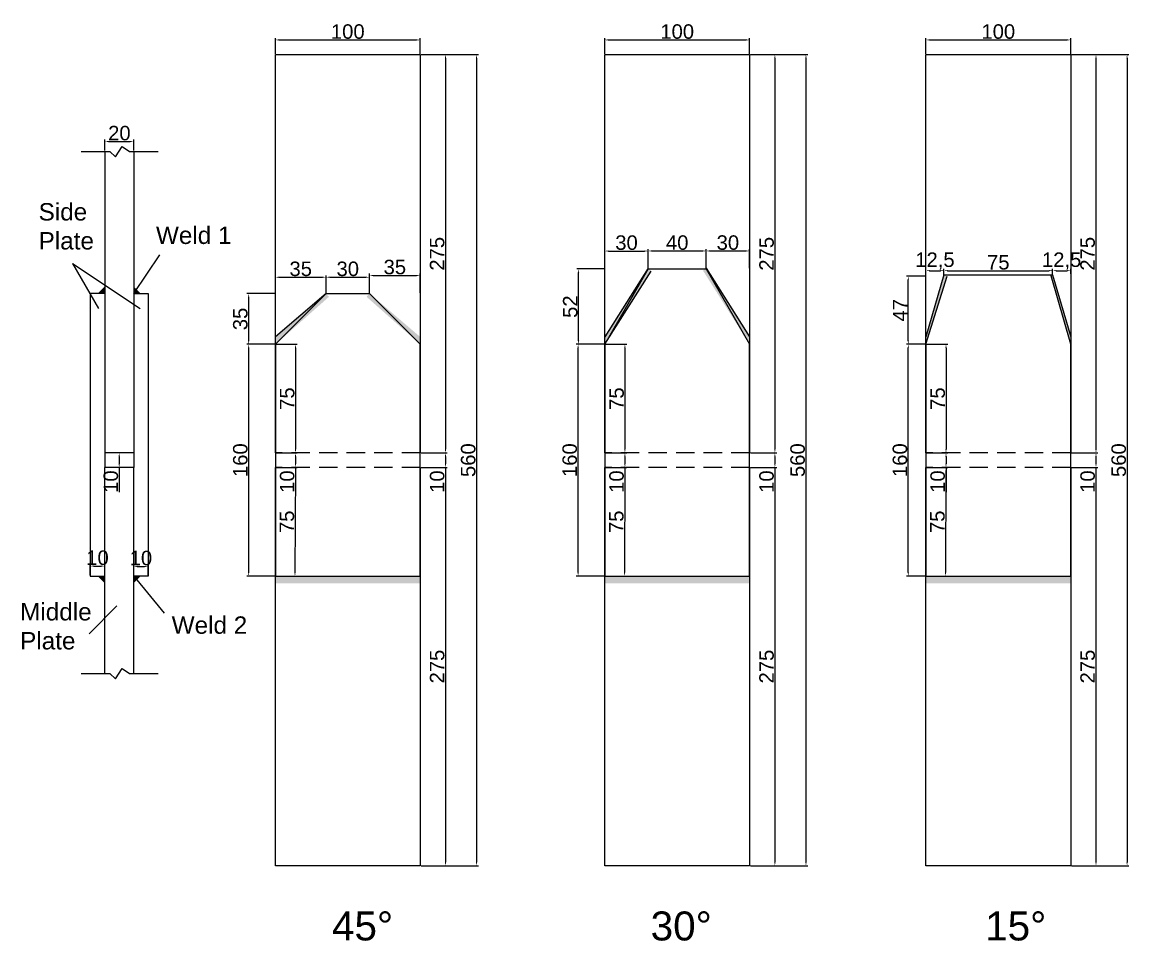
# Model space of a CAD drawing. Header units: millimetres. Extents: x 1455 to 24185, y -7041 to 4772.
# Drawn here: x 5417 to 6182, y 3143 to 3777 of the extents above; entities that cross this region are included whole.
import ezdxf

# ---------------------------------------------------------------- set-up
doc = ezdxf.new("R2010")
doc.units = ezdxf.units.MM
doc.linetypes.add('DASHED', pattern=[19.05, 12.7, -6.35])
doc.layers.add('焊缝', color=250, linetype='Continuous')
doc.styles.get("Standard").update_dxf_attribs({"font": 'arial.ttf'})
doc.dimstyles.new('ISO-25-JHF', dxfattribs={"dimtxt": 10, "dimasz": 2.5, "dimexe": 1.25, "dimexo": 0.625, "dimtad": 1, "dimtxsty": 'Standard', "dimcen": 2.5, "dimadec": 0, "dimazin": 0, "dimtfac": 1, "dimtmove": 0, "dimatfit": 3, "dimfxl": 1, "dimarcsym": 0})

# ---------------------------------------------------------------- blocks, each defined once
blk = doc.blocks.new('*D217')
at = {"color": 0, "lineweight": -2, "transparency": 16777216}
for p, q in [((5592.26, 3755.52), (5592.26, 3766.28)), ((5594.76, 3765.03), (5689.76, 3765.03)), ((5692.26, 3755.52), (5692.26, 3766.28))]:
    blk.add_line(p, q, dxfattribs=at)
at = {"color": 0, "transparency": 16777216}
for points in [[(5594.76, 3765.45), (5594.76, 3764.62), (5592.26, 3765.03)], [(5689.76, 3765.45), (5689.76, 3764.62), (5692.26, 3765.03)]]:
    blk.add_solid(points, dxfattribs=at)
at = {"layer": 'Defpoints', "color": 0, "transparency": 16777216}
for p in [(5692.26, 3765.03), (5592.26, 3754.9), (5692.26, 3754.9)]:
    blk.add_point(p, dxfattribs=at)
at = {"color": 0, "transparency": 16777216, "insert": (5642.26, 3770.77), "char_height": 10, "attachment_point": 5}
blk.add_mtext('100', dxfattribs=at)
blk = doc.blocks.new('*D218')
at = {"color": 0, "lineweight": -2, "transparency": 16777216}
for p, q in [((5692.89, 3754.9), (5710.99, 3754.9)), ((5709.74, 3752.4), (5709.74, 3482.4)), ((5692.89, 3479.9), (5710.99, 3479.9))]:
    blk.add_line(p, q, dxfattribs=at)
at = {"color": 0, "transparency": 16777216}
for points in [[(5709.32, 3752.4), (5710.16, 3752.4), (5709.74, 3754.9)], [(5709.32, 3482.4), (5710.16, 3482.4), (5709.74, 3479.9)]]:
    blk.add_solid(points, dxfattribs=at)
at = {"layer": 'Defpoints', "color": 0, "transparency": 16777216}
for p in [(5692.26, 3754.9), (5692.26, 3479.9), (5709.74, 3479.9)]:
    blk.add_point(p, dxfattribs=at)
at = {"color": 0, "transparency": 16777216, "insert": (5704.01, 3617.4), "char_height": 10, "attachment_point": 5, "rotation": 90}
blk.add_mtext('275', dxfattribs=at)
blk = doc.blocks.new('*D219')
at = {"color": 0, "lineweight": -2, "transparency": 16777216}
for p, q in [((5591.64, 3554.9), (5572.57, 3554.9)), ((5573.82, 3397.4), (5573.82, 3552.4)), ((5591.64, 3394.9), (5572.57, 3394.9))]:
    blk.add_line(p, q, dxfattribs=at)
at = {"color": 0, "transparency": 16777216}
for points in [[(5573.4, 3552.4), (5574.24, 3552.4), (5573.82, 3554.9)], [(5573.4, 3397.4), (5574.24, 3397.4), (5573.82, 3394.9)]]:
    blk.add_solid(points, dxfattribs=at)
at = {"layer": 'Defpoints', "color": 0, "transparency": 16777216}
for p in [(5573.82, 3554.9), (5592.26, 3554.9), (5592.26, 3394.9)]:
    blk.add_point(p, dxfattribs=at)
at = {"color": 0, "transparency": 16777216, "insert": (5568.09, 3474.9), "char_height": 10, "attachment_point": 5, "rotation": 90}
blk.add_mtext('160', dxfattribs=at)
blk = doc.blocks.new('*D189')
at = {"color": 0, "lineweight": -2, "transparency": 16777216}
for p, q in [((5591.64, 3589.9), (5572.57, 3589.9)), ((5573.82, 3557.4), (5573.82, 3587.4)), ((5591.64, 3554.9), (5572.57, 3554.9))]:
    blk.add_line(p, q, dxfattribs=at)
at = {"color": 0, "transparency": 16777216}
for points in [[(5573.4, 3587.4), (5574.24, 3587.4), (5573.82, 3589.9)], [(5573.4, 3557.4), (5574.24, 3557.4), (5573.82, 3554.9)]]:
    blk.add_solid(points, dxfattribs=at)
at = {"layer": 'Defpoints', "color": 0, "transparency": 16777216}
for p in [(5573.82, 3589.9), (5592.26, 3589.9), (5592.26, 3554.9)]:
    blk.add_point(p, dxfattribs=at)
at = {"color": 0, "transparency": 16777216, "insert": (5568.09, 3572.4), "char_height": 10, "attachment_point": 5, "rotation": 90}
blk.add_mtext('35', dxfattribs=at)
blk = doc.blocks.new('*D220')
at = {"color": 0, "lineweight": -2, "transparency": 16777216}
for p, q in [((5592.26, 3590.52), (5592.26, 3602.47)), ((5594.76, 3601.22), (5624.76, 3601.22)), ((5627.26, 3590.52), (5627.26, 3602.47))]:
    blk.add_line(p, q, dxfattribs=at)
at = {"color": 0, "transparency": 16777216}
for points in [[(5594.76, 3601.63), (5594.76, 3600.8), (5592.26, 3601.22)], [(5624.76, 3601.63), (5624.76, 3600.8), (5627.26, 3601.22)]]:
    blk.add_solid(points, dxfattribs=at)
at = {"layer": 'Defpoints', "color": 0, "transparency": 16777216}
for p in [(5627.26, 3601.22), (5592.26, 3589.9), (5627.26, 3589.9)]:
    blk.add_point(p, dxfattribs=at)
at = {"color": 0, "transparency": 16777216, "insert": (5609.76, 3606.95), "char_height": 10, "attachment_point": 5}
blk.add_mtext('35', dxfattribs=at)
blk = doc.blocks.new('*D221')
at = {"color": 0, "lineweight": -2, "transparency": 16777216}
for p, q in [((5627.26, 3590.52), (5627.26, 3602.47)), ((5629.76, 3601.22), (5654.76, 3601.22)), ((5657.26, 3590.52), (5657.26, 3602.47))]:
    blk.add_line(p, q, dxfattribs=at)
at = {"color": 0, "transparency": 16777216}
for points in [[(5629.76, 3601.63), (5629.76, 3600.8), (5627.26, 3601.22)], [(5654.76, 3601.63), (5654.76, 3600.8), (5657.26, 3601.22)]]:
    blk.add_solid(points, dxfattribs=at)
at = {"layer": 'Defpoints', "color": 0, "transparency": 16777216}
for p in [(5657.26, 3601.22), (5627.26, 3589.9), (5657.26, 3589.9)]:
    blk.add_point(p, dxfattribs=at)
at = {"color": 0, "transparency": 16777216, "insert": (5642.26, 3606.95), "char_height": 10, "attachment_point": 5}
blk.add_mtext('30', dxfattribs=at)
blk = doc.blocks.new('*D190')
at = {"color": 0, "lineweight": -2, "transparency": 16777216}
for p, q in [((5657.26, 3590.52), (5657.26, 3603.72)), ((5659.76, 3602.47), (5689.76, 3602.47)), ((5692.26, 3590.52), (5692.26, 3603.72))]:
    blk.add_line(p, q, dxfattribs=at)
at = {"color": 0, "transparency": 16777216}
for points in [[(5659.76, 3602.88), (5659.76, 3602.05), (5657.26, 3602.47)], [(5689.76, 3602.88), (5689.76, 3602.05), (5692.26, 3602.47)]]:
    blk.add_solid(points, dxfattribs=at)
at = {"layer": 'Defpoints', "color": 0, "transparency": 16777216}
for p in [(5692.26, 3602.47), (5657.26, 3589.9), (5692.26, 3589.9)]:
    blk.add_point(p, dxfattribs=at)
at = {"color": 0, "transparency": 16777216, "insert": (5674.76, 3608.2), "char_height": 10, "attachment_point": 5}
blk.add_mtext('35', dxfattribs=at)
blk = doc.blocks.new('*D222')
at = {"color": 0, "lineweight": -2, "transparency": 16777216}
for p, q in [((5692.89, 3479.9), (5710.99, 3479.9)), ((5709.74, 3477.4), (5709.74, 3472.4)), ((5692.89, 3469.9), (5710.99, 3469.9)), ((5709.74, 3469.9), (5709.74, 3452.8))]:
    blk.add_line(p, q, dxfattribs=at)
at = {"color": 0, "transparency": 16777216}
for points in [[(5709.32, 3477.4), (5710.16, 3477.4), (5709.74, 3479.9)], [(5709.32, 3472.4), (5710.16, 3472.4), (5709.74, 3469.9)]]:
    blk.add_solid(points, dxfattribs=at)
at = {"layer": 'Defpoints', "color": 0, "transparency": 16777216}
for p in [(5692.26, 3479.9), (5692.26, 3469.9), (5709.74, 3469.9)]:
    blk.add_point(p, dxfattribs=at)
at = {"color": 0, "transparency": 16777216, "insert": (5704.01, 3460.1), "char_height": 10, "attachment_point": 5, "rotation": 90}
blk.add_mtext('10', dxfattribs=at)
blk = doc.blocks.new('*D223')
at = {"color": 0, "lineweight": -2, "transparency": 16777216}
for p, q in [((5692.89, 3469.9), (5710.99, 3469.9)), ((5709.74, 3467.4), (5709.74, 3197.4)), ((5692.89, 3194.9), (5710.99, 3194.9))]:
    blk.add_line(p, q, dxfattribs=at)
at = {"color": 0, "transparency": 16777216}
for points in [[(5709.32, 3467.4), (5710.16, 3467.4), (5709.74, 3469.9)], [(5709.32, 3197.4), (5710.16, 3197.4), (5709.74, 3194.9)]]:
    blk.add_solid(points, dxfattribs=at)
at = {"layer": 'Defpoints', "color": 0, "transparency": 16777216}
for p in [(5692.26, 3469.9), (5692.26, 3194.9), (5709.74, 3194.9)]:
    blk.add_point(p, dxfattribs=at)
at = {"color": 0, "transparency": 16777216, "insert": (5704.01, 3332.4), "char_height": 10, "attachment_point": 5, "rotation": 90}
blk.add_mtext('275', dxfattribs=at)
blk = doc.blocks.new('*D191')
at = {"color": 0, "lineweight": -2, "transparency": 16777216}
for p, q in [((5692.89, 3754.9), (5732.44, 3754.9)), ((5731.19, 3752.4), (5731.19, 3197.4)), ((5692.89, 3194.9), (5732.44, 3194.9))]:
    blk.add_line(p, q, dxfattribs=at)
at = {"color": 0, "transparency": 16777216}
for points in [[(5730.78, 3752.4), (5731.61, 3752.4), (5731.19, 3754.9)], [(5730.78, 3197.4), (5731.61, 3197.4), (5731.19, 3194.9)]]:
    blk.add_solid(points, dxfattribs=at)
at = {"layer": 'Defpoints', "color": 0, "transparency": 16777216}
for p in [(5692.26, 3754.9), (5692.26, 3194.9), (5731.19, 3194.9)]:
    blk.add_point(p, dxfattribs=at)
at = {"color": 0, "transparency": 16777216, "insert": (5725.46, 3474.9), "char_height": 10, "attachment_point": 5, "rotation": 90}
blk.add_mtext('560', dxfattribs=at)
blk = doc.blocks.new('*D224')
at = {"color": 0, "lineweight": -2, "transparency": 16777216}
for p, q in [((5592.89, 3554.9), (5607.4, 3554.9)), ((5606.15, 3552.4), (5606.15, 3482.4)), ((5592.89, 3479.9), (5607.4, 3479.9))]:
    blk.add_line(p, q, dxfattribs=at)
at = {"color": 0, "transparency": 16777216}
for points in [[(5605.74, 3552.4), (5606.57, 3552.4), (5606.15, 3554.9)], [(5605.74, 3482.4), (5606.57, 3482.4), (5606.15, 3479.9)]]:
    blk.add_solid(points, dxfattribs=at)
at = {"layer": 'Defpoints', "color": 0, "transparency": 16777216}
for p in [(5592.26, 3554.9), (5592.26, 3479.9), (5606.15, 3479.9)]:
    blk.add_point(p, dxfattribs=at)
at = {"color": 0, "transparency": 16777216, "insert": (5600.44, 3517.4), "char_height": 10, "attachment_point": 5, "rotation": 90}
blk.add_mtext('75', dxfattribs=at)
blk = doc.blocks.new('*D225')
at = {"color": 0, "lineweight": -2, "transparency": 16777216}
for p, q in [((5592.89, 3479.9), (5607.4, 3479.9)), ((5606.15, 3477.4), (5606.15, 3472.4)), ((5592.89, 3469.9), (5607.4, 3469.9)), ((5606.15, 3469.9), (5606.15, 3452.8))]:
    blk.add_line(p, q, dxfattribs=at)
at = {"color": 0, "transparency": 16777216}
for points in [[(5605.74, 3477.4), (5606.57, 3477.4), (5606.15, 3479.9)], [(5605.74, 3472.4), (5606.57, 3472.4), (5606.15, 3469.9)]]:
    blk.add_solid(points, dxfattribs=at)
at = {"layer": 'Defpoints', "color": 0, "transparency": 16777216}
for p in [(5592.26, 3479.9), (5592.26, 3469.9), (5606.15, 3469.9)]:
    blk.add_point(p, dxfattribs=at)
at = {"color": 0, "transparency": 16777216, "insert": (5600.42, 3460.1), "char_height": 10, "attachment_point": 5, "rotation": 90}
blk.add_mtext('10', dxfattribs=at)
blk = doc.blocks.new('*D192')
at = {"color": 0, "lineweight": -2, "transparency": 16777216}
for p, q in [((5592.89, 3469.89), (5607.4, 3469.82)), ((5606.14, 3467.33), (5605.8, 3397.33)), ((5592.52, 3394.89), (5607.04, 3394.82))]:
    blk.add_line(p, q, dxfattribs=at)
at = {"color": 0, "transparency": 16777216}
for points in [[(5605.72, 3467.33), (5606.56, 3467.33), (5606.15, 3469.83)], [(5605.38, 3397.33), (5606.22, 3397.33), (5605.79, 3394.83)]]:
    blk.add_solid(points, dxfattribs=at)
at = {"layer": 'Defpoints', "color": 0, "transparency": 16777216}
for p in [(5592.26, 3469.9), (5591.9, 3394.9), (5605.79, 3394.83)]:
    blk.add_point(p, dxfattribs=at)
at = {"color": 0, "transparency": 16777216, "insert": (5600.26, 3432.36), "char_height": 10, "attachment_point": 5, "rotation": 89.72111}
blk.add_mtext('75', dxfattribs=at)
blk = doc.blocks.new('*D226')
at = {"color": 0, "lineweight": -2, "transparency": 16777216}
for p, q in [((5819.76, 3755.52), (5819.76, 3766.28)), ((5822.26, 3765.03), (5917.26, 3765.03)), ((5919.76, 3755.52), (5919.76, 3766.28))]:
    blk.add_line(p, q, dxfattribs=at)
at = {"color": 0, "transparency": 16777216}
for points in [[(5822.26, 3765.45), (5822.26, 3764.62), (5819.76, 3765.03)], [(5917.26, 3765.45), (5917.26, 3764.62), (5919.76, 3765.03)]]:
    blk.add_solid(points, dxfattribs=at)
at = {"layer": 'Defpoints', "color": 0, "transparency": 16777216}
for p in [(5919.76, 3765.03), (5819.76, 3754.9), (5919.76, 3754.9)]:
    blk.add_point(p, dxfattribs=at)
at = {"color": 0, "transparency": 16777216, "insert": (5869.76, 3770.77), "char_height": 10, "attachment_point": 5}
blk.add_mtext('100', dxfattribs=at)
blk = doc.blocks.new('*D227')
at = {"color": 0, "lineweight": -2, "transparency": 16777216}
for p, q in [((5920.39, 3754.9), (5938.49, 3754.9)), ((5937.24, 3752.4), (5937.24, 3482.4)), ((5920.39, 3479.9), (5938.49, 3479.9))]:
    blk.add_line(p, q, dxfattribs=at)
at = {"color": 0, "transparency": 16777216}
for points in [[(5936.83, 3752.4), (5937.66, 3752.4), (5937.24, 3754.9)], [(5936.83, 3482.4), (5937.66, 3482.4), (5937.24, 3479.9)]]:
    blk.add_solid(points, dxfattribs=at)
at = {"layer": 'Defpoints', "color": 0, "transparency": 16777216}
for p in [(5919.76, 3754.9), (5919.76, 3479.9), (5937.24, 3479.9)]:
    blk.add_point(p, dxfattribs=at)
at = {"color": 0, "transparency": 16777216, "insert": (5931.51, 3617.4), "char_height": 10, "attachment_point": 5, "rotation": 90}
blk.add_mtext('275', dxfattribs=at)
blk = doc.blocks.new('*D193')
at = {"color": 0, "lineweight": -2, "transparency": 16777216}
for p, q in [((5819.14, 3554.9), (5800.07, 3554.9)), ((5801.32, 3397.4), (5801.32, 3552.4)), ((5819.14, 3394.9), (5800.07, 3394.9))]:
    blk.add_line(p, q, dxfattribs=at)
at = {"color": 0, "transparency": 16777216}
for points in [[(5800.91, 3552.4), (5801.74, 3552.4), (5801.32, 3554.9)], [(5800.91, 3397.4), (5801.74, 3397.4), (5801.32, 3394.9)]]:
    blk.add_solid(points, dxfattribs=at)
at = {"layer": 'Defpoints', "color": 0, "transparency": 16777216}
for p in [(5801.32, 3554.9), (5819.76, 3554.9), (5819.76, 3394.9)]:
    blk.add_point(p, dxfattribs=at)
at = {"color": 0, "transparency": 16777216, "insert": (5795.59, 3474.9), "char_height": 10, "attachment_point": 5, "rotation": 90}
blk.add_mtext('160', dxfattribs=at)
blk = doc.blocks.new('*D228')
at = {"color": 0, "lineweight": -2, "transparency": 16777216}
for p, q in [((5920.39, 3479.9), (5938.49, 3479.9)), ((5937.24, 3477.4), (5937.24, 3472.4)), ((5920.39, 3469.9), (5938.49, 3469.9)), ((5937.24, 3469.9), (5937.24, 3452.8))]:
    blk.add_line(p, q, dxfattribs=at)
at = {"color": 0, "transparency": 16777216}
for points in [[(5936.83, 3477.4), (5937.66, 3477.4), (5937.24, 3479.9)], [(5936.83, 3472.4), (5937.66, 3472.4), (5937.24, 3469.9)]]:
    blk.add_solid(points, dxfattribs=at)
at = {"layer": 'Defpoints', "color": 0, "transparency": 16777216}
for p in [(5919.76, 3479.9), (5919.76, 3469.9), (5937.24, 3469.9)]:
    blk.add_point(p, dxfattribs=at)
at = {"color": 0, "transparency": 16777216, "insert": (5931.51, 3460.1), "char_height": 10, "attachment_point": 5, "rotation": 90}
blk.add_mtext('10', dxfattribs=at)
blk = doc.blocks.new('*D229')
at = {"color": 0, "lineweight": -2, "transparency": 16777216}
for p, q in [((5920.39, 3469.9), (5938.49, 3469.9)), ((5937.24, 3467.4), (5937.24, 3197.4)), ((5920.39, 3194.9), (5938.49, 3194.9))]:
    blk.add_line(p, q, dxfattribs=at)
at = {"color": 0, "transparency": 16777216}
for points in [[(5936.83, 3467.4), (5937.66, 3467.4), (5937.24, 3469.9)], [(5936.83, 3197.4), (5937.66, 3197.4), (5937.24, 3194.9)]]:
    blk.add_solid(points, dxfattribs=at)
at = {"layer": 'Defpoints', "color": 0, "transparency": 16777216}
for p in [(5919.76, 3469.9), (5919.76, 3194.9), (5937.24, 3194.9)]:
    blk.add_point(p, dxfattribs=at)
at = {"color": 0, "transparency": 16777216, "insert": (5931.51, 3332.4), "char_height": 10, "attachment_point": 5, "rotation": 90}
blk.add_mtext('275', dxfattribs=at)
blk = doc.blocks.new('*D194')
at = {"color": 0, "lineweight": -2, "transparency": 16777216}
for p, q in [((5920.39, 3754.9), (5959.94, 3754.9)), ((5958.69, 3752.4), (5958.69, 3197.4)), ((5920.39, 3194.9), (5959.94, 3194.9))]:
    blk.add_line(p, q, dxfattribs=at)
at = {"color": 0, "transparency": 16777216}
for points in [[(5958.28, 3752.4), (5959.11, 3752.4), (5958.69, 3754.9)], [(5958.28, 3197.4), (5959.11, 3197.4), (5958.69, 3194.9)]]:
    blk.add_solid(points, dxfattribs=at)
at = {"layer": 'Defpoints', "color": 0, "transparency": 16777216}
for p in [(5919.76, 3754.9), (5919.76, 3194.9), (5958.69, 3194.9)]:
    blk.add_point(p, dxfattribs=at)
at = {"color": 0, "transparency": 16777216, "insert": (5952.96, 3474.9), "char_height": 10, "attachment_point": 5, "rotation": 90}
blk.add_mtext('560', dxfattribs=at)
blk = doc.blocks.new('*D230')
at = {"color": 0, "lineweight": -2, "transparency": 16777216}
for p, q in [((5820.39, 3554.9), (5834.91, 3554.9)), ((5833.66, 3552.4), (5833.66, 3482.4)), ((5820.39, 3479.9), (5834.91, 3479.9))]:
    blk.add_line(p, q, dxfattribs=at)
at = {"color": 0, "transparency": 16777216}
for points in [[(5833.24, 3552.4), (5834.07, 3552.4), (5833.66, 3554.9)], [(5833.24, 3482.4), (5834.07, 3482.4), (5833.66, 3479.9)]]:
    blk.add_solid(points, dxfattribs=at)
at = {"layer": 'Defpoints', "color": 0, "transparency": 16777216}
for p in [(5819.76, 3554.9), (5819.76, 3479.9), (5833.66, 3479.9)]:
    blk.add_point(p, dxfattribs=at)
at = {"color": 0, "transparency": 16777216, "insert": (5827.94, 3517.4), "char_height": 10, "attachment_point": 5, "rotation": 90}
blk.add_mtext('75', dxfattribs=at)
blk = doc.blocks.new('*D231')
at = {"color": 0, "lineweight": -2, "transparency": 16777216}
for p, q in [((5820.39, 3479.9), (5834.91, 3479.9)), ((5833.66, 3477.4), (5833.66, 3472.4)), ((5820.39, 3469.9), (5834.91, 3469.9)), ((5833.66, 3469.9), (5833.66, 3452.8))]:
    blk.add_line(p, q, dxfattribs=at)
at = {"color": 0, "transparency": 16777216}
for points in [[(5833.24, 3477.4), (5834.07, 3477.4), (5833.66, 3479.9)], [(5833.24, 3472.4), (5834.07, 3472.4), (5833.66, 3469.9)]]:
    blk.add_solid(points, dxfattribs=at)
at = {"layer": 'Defpoints', "color": 0, "transparency": 16777216}
for p in [(5819.76, 3479.9), (5819.76, 3469.9), (5833.66, 3469.9)]:
    blk.add_point(p, dxfattribs=at)
at = {"color": 0, "transparency": 16777216, "insert": (5827.92, 3460.1), "char_height": 10, "attachment_point": 5, "rotation": 90}
blk.add_mtext('10', dxfattribs=at)
blk = doc.blocks.new('*D195')
at = {"color": 0, "lineweight": -2, "transparency": 16777216}
for p, q in [((5820.39, 3469.89), (5834.9, 3469.82)), ((5833.64, 3467.33), (5833.3, 3397.33)), ((5820.02, 3394.89), (5834.54, 3394.82))]:
    blk.add_line(p, q, dxfattribs=at)
at = {"color": 0, "transparency": 16777216}
for points in [[(5833.23, 3467.33), (5834.06, 3467.33), (5833.65, 3469.83)], [(5832.89, 3397.33), (5833.72, 3397.33), (5833.29, 3394.83)]]:
    blk.add_solid(points, dxfattribs=at)
at = {"layer": 'Defpoints', "color": 0, "transparency": 16777216}
for p in [(5819.76, 3469.9), (5819.4, 3394.9), (5833.29, 3394.83)]:
    blk.add_point(p, dxfattribs=at)
at = {"color": 0, "transparency": 16777216, "insert": (5827.76, 3432.36), "char_height": 10, "attachment_point": 5, "rotation": 89.72111}
blk.add_mtext('75', dxfattribs=at)
blk = doc.blocks.new('*D196')
at = {"color": 0, "lineweight": -2, "transparency": 16777216}
for p, q in [((5819.14, 3606.9), (5800.43, 3606.9)), ((5801.68, 3557.4), (5801.68, 3604.4)), ((5819.14, 3554.9), (5800.43, 3554.9))]:
    blk.add_line(p, q, dxfattribs=at)
at = {"color": 0, "transparency": 16777216}
for points in [[(5801.26, 3604.4), (5802.09, 3604.4), (5801.68, 3606.9)], [(5801.26, 3557.4), (5802.09, 3557.4), (5801.68, 3554.9)]]:
    blk.add_solid(points, dxfattribs=at)
at = {"layer": 'Defpoints', "color": 0, "transparency": 16777216}
for p in [(5801.68, 3606.9), (5819.76, 3606.9), (5819.76, 3554.9)]:
    blk.add_point(p, dxfattribs=at)
at = {"color": 0, "transparency": 16777216, "insert": (5795.95, 3580.9), "char_height": 10, "attachment_point": 5, "rotation": 90}
blk.add_mtext('52', dxfattribs=at)
blk = doc.blocks.new('*D232')
at = {"color": 0, "lineweight": -2, "transparency": 16777216}
for p, q in [((5819.76, 3607.52), (5819.76, 3620.55)), ((5822.26, 3619.3), (5847.26, 3619.3)), ((5849.76, 3607.52), (5849.76, 3620.55))]:
    blk.add_line(p, q, dxfattribs=at)
at = {"color": 0, "transparency": 16777216}
for points in [[(5822.26, 3619.72), (5822.26, 3618.89), (5819.76, 3619.3)], [(5847.26, 3619.72), (5847.26, 3618.89), (5849.76, 3619.3)]]:
    blk.add_solid(points, dxfattribs=at)
at = {"layer": 'Defpoints', "color": 0, "transparency": 16777216}
for p in [(5849.76, 3619.3), (5819.76, 3606.9), (5849.76, 3606.9)]:
    blk.add_point(p, dxfattribs=at)
at = {"color": 0, "transparency": 16777216, "insert": (5834.76, 3625.04), "char_height": 10, "attachment_point": 5}
blk.add_mtext('30', dxfattribs=at)
blk = doc.blocks.new('*D233')
at = {"color": 0, "lineweight": -2, "transparency": 16777216}
for p, q in [((5849.76, 3607.52), (5849.76, 3620.59)), ((5852.26, 3619.34), (5887.26, 3619.34)), ((5889.76, 3607.52), (5889.76, 3620.59))]:
    blk.add_line(p, q, dxfattribs=at)
at = {"color": 0, "transparency": 16777216}
for points in [[(5852.26, 3619.75), (5852.26, 3618.92), (5849.76, 3619.34)], [(5887.26, 3619.75), (5887.26, 3618.92), (5889.76, 3619.34)]]:
    blk.add_solid(points, dxfattribs=at)
at = {"layer": 'Defpoints', "color": 0, "transparency": 16777216}
for p in [(5889.76, 3619.34), (5849.76, 3606.9), (5889.76, 3606.9)]:
    blk.add_point(p, dxfattribs=at)
at = {"color": 0, "transparency": 16777216, "insert": (5869.76, 3625.07), "char_height": 10, "attachment_point": 5}
blk.add_mtext('40', dxfattribs=at)
blk = doc.blocks.new('*D197')
at = {"color": 0, "lineweight": -2, "transparency": 16777216}
for p, q in [((5889.76, 3607.52), (5889.76, 3620.59)), ((5892.26, 3619.34), (5917.26, 3619.34)), ((5919.76, 3607.52), (5919.76, 3620.59))]:
    blk.add_line(p, q, dxfattribs=at)
at = {"color": 0, "transparency": 16777216}
for points in [[(5892.26, 3619.75), (5892.26, 3618.92), (5889.76, 3619.34)], [(5917.26, 3619.75), (5917.26, 3618.92), (5919.76, 3619.34)]]:
    blk.add_solid(points, dxfattribs=at)
at = {"layer": 'Defpoints', "color": 0, "transparency": 16777216}
for p in [(5919.76, 3619.34), (5889.76, 3606.9), (5919.76, 3606.9)]:
    blk.add_point(p, dxfattribs=at)
at = {"color": 0, "transparency": 16777216, "insert": (5904.76, 3625.07), "char_height": 10, "attachment_point": 5}
blk.add_mtext('30', dxfattribs=at)
blk = doc.blocks.new('*D234')
at = {"color": 0, "lineweight": -2, "transparency": 16777216}
for p, q in [((6041.51, 3755.52), (6041.51, 3766.28)), ((6044.01, 3765.03), (6139.01, 3765.03)), ((6141.51, 3755.52), (6141.51, 3766.28))]:
    blk.add_line(p, q, dxfattribs=at)
at = {"color": 0, "transparency": 16777216}
for points in [[(6044.01, 3765.45), (6044.01, 3764.62), (6041.51, 3765.03)], [(6139.01, 3765.45), (6139.01, 3764.62), (6141.51, 3765.03)]]:
    blk.add_solid(points, dxfattribs=at)
at = {"layer": 'Defpoints', "color": 0, "transparency": 16777216}
for p in [(6141.51, 3765.03), (6041.51, 3754.9), (6141.51, 3754.9)]:
    blk.add_point(p, dxfattribs=at)
at = {"color": 0, "transparency": 16777216, "insert": (6091.51, 3770.77), "char_height": 10, "attachment_point": 5}
blk.add_mtext('100', dxfattribs=at)
blk = doc.blocks.new('*D235')
at = {"color": 0, "lineweight": -2, "transparency": 16777216}
for p, q in [((6142.13, 3754.9), (6160.24, 3754.9)), ((6158.99, 3752.4), (6158.99, 3482.4)), ((6142.13, 3479.9), (6160.24, 3479.9))]:
    blk.add_line(p, q, dxfattribs=at)
at = {"color": 0, "transparency": 16777216}
for points in [[(6158.57, 3752.4), (6159.4, 3752.4), (6158.99, 3754.9)], [(6158.57, 3482.4), (6159.4, 3482.4), (6158.99, 3479.9)]]:
    blk.add_solid(points, dxfattribs=at)
at = {"layer": 'Defpoints', "color": 0, "transparency": 16777216}
for p in [(6141.51, 3754.9), (6141.51, 3479.9), (6158.99, 3479.9)]:
    blk.add_point(p, dxfattribs=at)
at = {"color": 0, "transparency": 16777216, "insert": (6153.25, 3617.4), "char_height": 10, "attachment_point": 5, "rotation": 90}
blk.add_mtext('275', dxfattribs=at)
blk = doc.blocks.new('*D198')
at = {"color": 0, "lineweight": -2, "transparency": 16777216}
for p, q in [((6040.88, 3554.9), (6028.1, 3554.9)), ((6029.35, 3397.4), (6029.35, 3552.4)), ((6040.88, 3394.9), (6028.1, 3394.9))]:
    blk.add_line(p, q, dxfattribs=at)
at = {"color": 0, "transparency": 16777216}
for points in [[(6028.93, 3552.4), (6029.77, 3552.4), (6029.35, 3554.9)], [(6028.93, 3397.4), (6029.77, 3397.4), (6029.35, 3394.9)]]:
    blk.add_solid(points, dxfattribs=at)
at = {"layer": 'Defpoints', "color": 0, "transparency": 16777216}
for p in [(6029.35, 3554.9), (6041.51, 3554.9), (6041.51, 3394.9)]:
    blk.add_point(p, dxfattribs=at)
at = {"color": 0, "transparency": 16777216, "insert": (6023.62, 3474.9), "char_height": 10, "attachment_point": 5, "rotation": 90}
blk.add_mtext('160', dxfattribs=at)
blk = doc.blocks.new('*D236')
at = {"color": 0, "lineweight": -2, "transparency": 16777216}
for p, q in [((6142.13, 3479.9), (6160.24, 3479.9)), ((6158.99, 3477.4), (6158.99, 3472.4)), ((6142.13, 3469.9), (6160.24, 3469.9)), ((6158.99, 3469.9), (6158.99, 3452.8))]:
    blk.add_line(p, q, dxfattribs=at)
at = {"color": 0, "transparency": 16777216}
for points in [[(6158.57, 3477.4), (6159.4, 3477.4), (6158.99, 3479.9)], [(6158.57, 3472.4), (6159.4, 3472.4), (6158.99, 3469.9)]]:
    blk.add_solid(points, dxfattribs=at)
at = {"layer": 'Defpoints', "color": 0, "transparency": 16777216}
for p in [(6141.51, 3479.9), (6141.51, 3469.9), (6158.99, 3469.9)]:
    blk.add_point(p, dxfattribs=at)
at = {"color": 0, "transparency": 16777216, "insert": (6153.25, 3460.1), "char_height": 10, "attachment_point": 5, "rotation": 90}
blk.add_mtext('10', dxfattribs=at)
blk = doc.blocks.new('*D237')
at = {"color": 0, "lineweight": -2, "transparency": 16777216}
for p, q in [((6142.13, 3469.9), (6160.24, 3469.9)), ((6158.99, 3467.4), (6158.99, 3197.4)), ((6142.13, 3194.9), (6160.24, 3194.9))]:
    blk.add_line(p, q, dxfattribs=at)
at = {"color": 0, "transparency": 16777216}
for points in [[(6158.57, 3467.4), (6159.4, 3467.4), (6158.99, 3469.9)], [(6158.57, 3197.4), (6159.4, 3197.4), (6158.99, 3194.9)]]:
    blk.add_solid(points, dxfattribs=at)
at = {"layer": 'Defpoints', "color": 0, "transparency": 16777216}
for p in [(6141.51, 3469.9), (6141.51, 3194.9), (6158.99, 3194.9)]:
    blk.add_point(p, dxfattribs=at)
at = {"color": 0, "transparency": 16777216, "insert": (6153.25, 3332.4), "char_height": 10, "attachment_point": 5, "rotation": 90}
blk.add_mtext('275', dxfattribs=at)
blk = doc.blocks.new('*D199')
at = {"color": 0, "lineweight": -2, "transparency": 16777216}
for p, q in [((6142.13, 3754.9), (6181.69, 3754.9)), ((6180.44, 3752.4), (6180.44, 3197.4)), ((6142.13, 3194.9), (6181.69, 3194.9))]:
    blk.add_line(p, q, dxfattribs=at)
at = {"color": 0, "transparency": 16777216}
for points in [[(6180.02, 3752.4), (6180.85, 3752.4), (6180.44, 3754.9)], [(6180.02, 3197.4), (6180.85, 3197.4), (6180.44, 3194.9)]]:
    blk.add_solid(points, dxfattribs=at)
at = {"layer": 'Defpoints', "color": 0, "transparency": 16777216}
for p in [(6141.51, 3754.9), (6141.51, 3194.9), (6180.44, 3194.9)]:
    blk.add_point(p, dxfattribs=at)
at = {"color": 0, "transparency": 16777216, "insert": (6174.71, 3474.9), "char_height": 10, "attachment_point": 5, "rotation": 90}
blk.add_mtext('560', dxfattribs=at)
blk = doc.blocks.new('*D238')
at = {"color": 0, "lineweight": -2, "transparency": 16777216}
for p, q in [((6042.13, 3554.9), (6056.65, 3554.9)), ((6055.4, 3552.4), (6055.4, 3482.4)), ((6042.13, 3479.9), (6056.65, 3479.9))]:
    blk.add_line(p, q, dxfattribs=at)
at = {"color": 0, "transparency": 16777216}
for points in [[(6054.98, 3552.4), (6055.81, 3552.4), (6055.4, 3554.9)], [(6054.98, 3482.4), (6055.81, 3482.4), (6055.4, 3479.9)]]:
    blk.add_solid(points, dxfattribs=at)
at = {"layer": 'Defpoints', "color": 0, "transparency": 16777216}
for p in [(6041.51, 3554.9), (6041.51, 3479.9), (6055.4, 3479.9)]:
    blk.add_point(p, dxfattribs=at)
at = {"color": 0, "transparency": 16777216, "insert": (6049.69, 3517.4), "char_height": 10, "attachment_point": 5, "rotation": 90}
blk.add_mtext('75', dxfattribs=at)
blk = doc.blocks.new('*D239')
at = {"color": 0, "lineweight": -2, "transparency": 16777216}
for p, q in [((6042.13, 3479.9), (6056.65, 3479.9)), ((6055.4, 3477.4), (6055.4, 3472.4)), ((6042.13, 3469.9), (6056.65, 3469.9)), ((6055.4, 3469.9), (6055.4, 3452.8))]:
    blk.add_line(p, q, dxfattribs=at)
at = {"color": 0, "transparency": 16777216}
for points in [[(6054.98, 3477.4), (6055.81, 3477.4), (6055.4, 3479.9)], [(6054.98, 3472.4), (6055.81, 3472.4), (6055.4, 3469.9)]]:
    blk.add_solid(points, dxfattribs=at)
at = {"layer": 'Defpoints', "color": 0, "transparency": 16777216}
for p in [(6041.51, 3479.9), (6041.51, 3469.9), (6055.4, 3469.9)]:
    blk.add_point(p, dxfattribs=at)
at = {"color": 0, "transparency": 16777216, "insert": (6049.67, 3460.1), "char_height": 10, "attachment_point": 5, "rotation": 90}
blk.add_mtext('10', dxfattribs=at)
blk = doc.blocks.new('*D200')
at = {"color": 0, "lineweight": -2, "transparency": 16777216}
for p, q in [((6042.13, 3469.89), (6056.65, 3469.82)), ((6055.39, 3467.33), (6055.04, 3397.33)), ((6041.77, 3394.89), (6056.28, 3394.82))]:
    blk.add_line(p, q, dxfattribs=at)
at = {"color": 0, "transparency": 16777216}
for points in [[(6054.97, 3467.33), (6055.8, 3467.33), (6055.4, 3469.83)], [(6054.63, 3397.33), (6055.46, 3397.33), (6055.03, 3394.83)]]:
    blk.add_solid(points, dxfattribs=at)
at = {"layer": 'Defpoints', "color": 0, "transparency": 16777216}
for p in [(6041.51, 3469.9), (6041.14, 3394.9), (6055.03, 3394.83)]:
    blk.add_point(p, dxfattribs=at)
at = {"color": 0, "transparency": 16777216, "insert": (6049.5, 3432.36), "char_height": 10, "attachment_point": 5, "rotation": 89.72111}
blk.add_mtext('75', dxfattribs=at)
blk = doc.blocks.new('*D240')
at = {"color": 0, "lineweight": -2, "transparency": 16777216}
for p, q in [((6040.88, 3601.9), (6028.1, 3601.9)), ((6029.35, 3557.4), (6029.35, 3599.4)), ((6040.88, 3554.9), (6028.1, 3554.9))]:
    blk.add_line(p, q, dxfattribs=at)
at = {"color": 0, "transparency": 16777216}
for points in [[(6028.93, 3599.4), (6029.77, 3599.4), (6029.35, 3601.9)], [(6028.93, 3557.4), (6029.77, 3557.4), (6029.35, 3554.9)]]:
    blk.add_solid(points, dxfattribs=at)
at = {"layer": 'Defpoints', "color": 0, "transparency": 16777216}
for p in [(6029.35, 3601.9), (6041.51, 3601.9), (6041.51, 3554.9)]:
    blk.add_point(p, dxfattribs=at)
at = {"color": 0, "transparency": 16777216, "insert": (6023.72, 3578.4), "char_height": 10, "attachment_point": 5, "rotation": 89.99989}
blk.add_mtext('47', dxfattribs=at)
blk = doc.blocks.new('*D201')
at = {"color": 0, "lineweight": -2, "transparency": 16777216}
for p, q in [((6041.51, 3602.93), (6041.51, 3606.99)), ((6044.01, 3605.74), (6051.51, 3605.74)), ((6054.01, 3602.93), (6054.01, 3606.99))]:
    blk.add_line(p, q, dxfattribs=at)
at = {"color": 0, "transparency": 16777216}
for points in [[(6044.01, 3606.16), (6044.01, 3605.32), (6041.51, 3605.74)], [(6051.51, 3606.16), (6051.51, 3605.32), (6054.01, 3605.74)]]:
    blk.add_solid(points, dxfattribs=at)
at = {"layer": 'Defpoints', "color": 0, "transparency": 16777216}
for p in [(6041.51, 3602.3), (6054.01, 3605.74), (6054.01, 3602.3)]:
    blk.add_point(p, dxfattribs=at)
at = {"color": 0, "transparency": 16777216, "insert": (6047.76, 3612.38), "char_height": 10, "attachment_point": 5}
blk.add_mtext('12,5', dxfattribs=at)
blk = doc.blocks.new('*D202')
at = {"color": 0, "lineweight": -2, "transparency": 16777216}
for p, q in [((6054.01, 3602.88), (6054.01, 3606.99)), ((6056.51, 3605.74), (6126.51, 3605.74)), ((6129.01, 3602.88), (6129.01, 3606.99))]:
    blk.add_line(p, q, dxfattribs=at)
at = {"color": 0, "transparency": 16777216}
for points in [[(6056.51, 3606.16), (6056.51, 3605.32), (6054.01, 3605.74)], [(6126.51, 3606.16), (6126.51, 3605.32), (6129.01, 3605.74)]]:
    blk.add_solid(points, dxfattribs=at)
at = {"layer": 'Defpoints', "color": 0, "transparency": 16777216}
for p in [(6054.01, 3602.26), (6129.01, 3605.74), (6129.01, 3602.26)]:
    blk.add_point(p, dxfattribs=at)
at = {"color": 0, "transparency": 16777216, "insert": (6091.51, 3611.45), "char_height": 10, "attachment_point": 5}
blk.add_mtext('75', dxfattribs=at)
blk = doc.blocks.new('*D203')
at = {"color": 0, "lineweight": -2, "transparency": 16777216}
for p, q in [((6129.01, 3603.51), (6129.01, 3606.99)), ((6131.51, 3605.74), (6139.01, 3605.74)), ((6141.51, 3603.51), (6141.51, 3606.99))]:
    blk.add_line(p, q, dxfattribs=at)
at = {"color": 0, "transparency": 16777216}
for points in [[(6131.51, 3606.16), (6131.51, 3605.32), (6129.01, 3605.74)], [(6139.01, 3606.16), (6139.01, 3605.32), (6141.51, 3605.74)]]:
    blk.add_solid(points, dxfattribs=at)
at = {"layer": 'Defpoints', "color": 0, "transparency": 16777216}
for p in [(6129.01, 3602.88), (6141.51, 3605.74), (6141.51, 3602.88)]:
    blk.add_point(p, dxfattribs=at)
at = {"color": 0, "transparency": 16777216, "insert": (6135.26, 3612.38), "char_height": 10, "attachment_point": 5}
blk.add_mtext('12,5', dxfattribs=at)
blk = doc.blocks.new('*D256')
at = {"color": 0, "lineweight": -2, "transparency": 16777216}
for p, q in [((5464.41, 3395.52), (5464.41, 3403.03)), ((5466.91, 3401.78), (5471.91, 3401.78)), ((5474.41, 3395.52), (5474.41, 3403.03))]:
    blk.add_line(p, q, dxfattribs=at)
at = {"color": 0, "transparency": 16777216}
for points in [[(5466.91, 3402.2), (5466.91, 3401.36), (5464.41, 3401.78)], [(5471.91, 3402.2), (5471.91, 3401.36), (5474.41, 3401.78)]]:
    blk.add_solid(points, dxfattribs=at)
at = {"layer": 'Defpoints', "color": 0, "transparency": 16777216}
for p in [(5474.41, 3401.78), (5464.41, 3394.9), (5474.41, 3394.9)]:
    blk.add_point(p, dxfattribs=at)
at = {"color": 0, "transparency": 16777216, "insert": (5469.41, 3407.51), "char_height": 10, "attachment_point": 5}
blk.add_mtext('10', dxfattribs=at)
blk = doc.blocks.new('*D257')
at = {"color": 0, "lineweight": -2, "transparency": 16777216}
for p, q in [((5494.41, 3395.52), (5494.41, 3402.82)), ((5496.91, 3401.57), (5501.91, 3401.57)), ((5504.41, 3395.52), (5504.41, 3402.82))]:
    blk.add_line(p, q, dxfattribs=at)
at = {"color": 0, "transparency": 16777216}
for points in [[(5496.91, 3401.98), (5496.91, 3401.15), (5494.41, 3401.57)], [(5501.91, 3401.98), (5501.91, 3401.15), (5504.41, 3401.57)]]:
    blk.add_solid(points, dxfattribs=at)
at = {"layer": 'Defpoints', "color": 0, "transparency": 16777216}
for p in [(5504.41, 3401.57), (5494.41, 3394.9), (5504.41, 3394.9)]:
    blk.add_point(p, dxfattribs=at)
at = {"color": 0, "transparency": 16777216, "insert": (5499.41, 3407.3), "char_height": 10, "attachment_point": 5}
blk.add_mtext('10', dxfattribs=at)
blk = doc.blocks.new('*D258')
at = {"color": 0, "lineweight": -2, "transparency": 16777216}
for p, q in [((5493.78, 3479.9), (5483.16, 3479.9)), ((5484.41, 3477.4), (5484.41, 3472.4)), ((5493.78, 3469.9), (5483.16, 3469.9)), ((5484.41, 3469.9), (5484.41, 3452.8))]:
    blk.add_line(p, q, dxfattribs=at)
at = {"color": 0, "transparency": 16777216}
for points in [[(5483.99, 3477.4), (5484.83, 3477.4), (5484.41, 3479.9)], [(5483.99, 3472.4), (5484.83, 3472.4), (5484.41, 3469.9)]]:
    blk.add_solid(points, dxfattribs=at)
at = {"layer": 'Defpoints', "color": 0, "transparency": 16777216}
for p in [(5494.41, 3479.9), (5484.41, 3469.9), (5494.41, 3469.9)]:
    blk.add_point(p, dxfattribs=at)
at = {"color": 0, "transparency": 16777216, "insert": (5478.68, 3460.1), "char_height": 10, "attachment_point": 5, "rotation": 90}
blk.add_mtext('10', dxfattribs=at)
blk = doc.blocks.new('*D259')
at = {"color": 0, "lineweight": -2, "transparency": 16777216}
for p, q in [((5474.41, 3688.68), (5474.41, 3696.19)), ((5476.91, 3694.94), (5491.91, 3694.94)), ((5494.41, 3688.68), (5494.41, 3696.19))]:
    blk.add_line(p, q, dxfattribs=at)
at = {"color": 0, "transparency": 16777216}
for points in [[(5476.91, 3695.35), (5476.91, 3694.52), (5474.41, 3694.94)], [(5491.91, 3695.35), (5491.91, 3694.52), (5494.41, 3694.94)]]:
    blk.add_solid(points, dxfattribs=at)
at = {"layer": 'Defpoints', "color": 0, "transparency": 16777216}
for p in [(5494.41, 3694.94), (5474.41, 3688.06), (5494.41, 3688.06)]:
    blk.add_point(p, dxfattribs=at)
at = {"color": 0, "transparency": 16777216, "insert": (5484.53, 3700.67), "char_height": 10, "attachment_point": 5}
blk.add_mtext('20', dxfattribs=at)

msp = doc.modelspace()

# ---------------------------------------------------------------- hatches: boundary and pattern name
at = {"layer": '焊缝'}
h = msp.add_hatch(color=250, dxfattribs=at)
h.dxf.hatch_style = 1
h.paths.add_polyline_path([(5819.764, 3559.999), (5819.764, 3554.897), (5851.882, 3605.398), (5849.764, 3607.522)])
h = msp.add_hatch(color=250, dxfattribs=at)
h.dxf.hatch_style = 1
h.paths.add_polyline_path([(5919.764, 3559.999), (5919.764, 3554.897), (5887.608, 3605.767), (5889.764, 3607.522)])
h = msp.add_hatch(color=250, dxfattribs=at)
h.dxf.hatch_style = 1
h.paths.add_polyline_path([(6041.507, 3559.999), (6041.507, 3554.897), (6056.092, 3601.958), (6054.007, 3602.928)])
h = msp.add_hatch(color=250, dxfattribs=at)
h.dxf.hatch_style = 1
h.paths.add_polyline_path([(6141.507, 3559.999), (6141.507, 3554.897), (6127.464, 3601.95), (6129.006, 3602.882)])
h = msp.add_hatch(color=250, dxfattribs=at)
h.dxf.hatch_style = 1
h.paths.add_polyline_path([(5469.408, 3589.897), (5474.408, 3594.897), (5474.408, 3589.897)])
h = msp.add_hatch(color=250, dxfattribs=at)
h.dxf.hatch_style = 1
h.paths.add_polyline_path([(5499.408, 3589.897), (5494.408, 3594.897), (5494.408, 3589.897)])
h = msp.add_hatch(color=250, dxfattribs=at)
h.dxf.hatch_style = 1
h.paths.add_polyline_path([(5592.262, 3559.998), (5592.262, 3554.896), (5629.279, 3587.683), (5627.262, 3589.936)])
h = msp.add_hatch(color=250, dxfattribs=at)
h.dxf.hatch_style = 1
h.paths.add_polyline_path([(5692.262, 3559.998), (5692.262, 3554.896), (5655.245, 3587.683), (5657.262, 3589.936)])
h = msp.add_hatch(color=250, dxfattribs=at)
h.dxf.hatch_style = 1
h.paths.add_polyline_path([(5474.408, 3389.897), (5469.408, 3394.897), (5474.408, 3394.897)])
h = msp.add_hatch(color=250, dxfattribs=at)
h.dxf.hatch_style = 1
h.paths.add_polyline_path([(5494.408, 3389.897), (5499.408, 3394.897), (5494.408, 3394.897)])
h = msp.add_hatch(color=250, dxfattribs=at)
h.dxf.hatch_style = 1
h.paths.add_polyline_path([(5592.262, 3389.897), (5592.262, 3394.897), (5692.262, 3394.897), (5692.257, 3389.897)])
h = msp.add_hatch(color=250, dxfattribs=at)
h.dxf.hatch_style = 1
h.paths.add_polyline_path([(5819.764, 3389.897), (5819.764, 3394.897), (5919.764, 3394.897), (5919.759, 3389.897)])
h = msp.add_hatch(color=250, dxfattribs=at)
h.dxf.hatch_style = 1
h.paths.add_polyline_path([(6041.507, 3389.897), (6041.507, 3394.897), (6141.507, 3394.897), (6141.502, 3389.897)])

# ---------------------------------------------------------------- linework, layer by layer
for p, q in [((5592.262, 3754.897), (5692.262, 3754.897)), ((5592.262, 3479.897), (5592.262, 3754.897)), ((5692.262, 3754.897), (5692.262, 3479.897)), ((5819.764, 3754.897), (5919.764, 3754.897)), ((5819.764, 3479.897), (5819.764, 3754.897)), ((5919.764, 3754.897), (5919.764, 3479.897)), ((6041.507, 3754.897), (6141.507, 3754.897)), ((6041.507, 3479.897), (6041.507, 3754.897)), ((6141.507, 3754.897), (6141.507, 3479.897)), ((5458.049, 3688.055), (5478.049, 3688.055)), ((5474.408, 3688.055), (5474.408, 3479.897)), ((5478.049, 3688.055), (5481.848, 3684.223)), ((5481.848, 3684.223), (5486.351, 3691.439)), ((5486.351, 3691.439), (5491.411, 3688.055)), ((5491.411, 3688.055), (5511.411, 3688.055)), ((5494.408, 3688.055), (5494.408, 3479.897)), ((5494.408, 3589.897), (5512.506, 3616.577)), ((5452.091, 3610.644), (5470.224, 3579.627)), ((5452.091, 3610.644), (5498.807, 3579.627)), ((5849.764, 3606.897), (5819.764, 3554.897)), ((5849.764, 3606.897), (5889.764, 3606.897)), ((5889.764, 3606.897), (5919.764, 3554.897)), ((6054.007, 3602.928), (6129.007, 3602.882)), ((5474.408, 3589.897), (5464.408, 3589.897)), ((5464.408, 3589.897), (5464.408, 3394.897)), ((5494.408, 3589.897), (5504.408, 3589.897)), ((5504.408, 3589.897), (5504.408, 3394.897)), ((5627.262, 3589.897), (5592.262, 3554.897)), ((5627.262, 3589.897), (5657.262, 3589.897)), ((5657.262, 3589.897), (5692.262, 3554.897)), ((5592.262, 3554.897), (5592.262, 3394.897)), ((5692.262, 3394.897), (5692.262, 3554.897)), ((5819.764, 3554.897), (5819.764, 3394.897)), ((5919.764, 3394.897), (5919.764, 3554.897)), ((6041.507, 3554.897), (6041.507, 3394.897)), ((6141.507, 3394.897), (6141.507, 3554.897)), ((5494.408, 3479.897), (5474.408, 3479.897)), ((5474.408, 3479.897), (5474.408, 3469.897)), ((5494.408, 3479.897), (5494.408, 3469.897)), ((5494.408, 3469.897), (5474.408, 3469.897)), ((5474.408, 3327.696), (5474.408, 3469.897)), ((5494.408, 3327.696), (5494.408, 3469.897)), ((5592.262, 3194.897), (5592.262, 3469.897)), ((5692.262, 3469.897), (5692.262, 3194.897)), ((5819.764, 3194.897), (5819.764, 3469.897)), ((5919.764, 3469.897), (5919.764, 3194.897)), ((6041.507, 3194.897), (6041.507, 3469.897)), ((6141.507, 3469.897), (6141.507, 3194.897)), ((5464.408, 3394.897), (5474.408, 3394.897)), ((5504.408, 3394.897), (5494.408, 3394.897)), ((5494.408, 3394.897), (5515.352, 3369.195)), ((5592.262, 3394.897), (5692.262, 3394.897)), ((5819.764, 3394.897), (5919.764, 3394.897)), ((6041.507, 3394.897), (6141.507, 3394.897)), ((5463.592, 3354.918), (5482.799, 3374.391)), ((5458.049, 3327.696), (5478.049, 3327.696)), ((5478.049, 3327.696), (5481.848, 3323.864)), ((5481.848, 3323.864), (5486.351, 3331.08)), ((5486.351, 3331.08), (5491.411, 3327.696)), ((5491.411, 3327.696), (5511.411, 3327.696)), ((5692.262, 3194.897), (5592.262, 3194.897)), ((5919.764, 3194.897), (5819.764, 3194.897)), ((6141.507, 3194.897), (6041.507, 3194.897))]:
    msp.add_line(p, q)
at = {"linetype": 'DASHED'}
for p, q in [((5692.262, 3479.897), (5592.262, 3479.897)), ((5919.764, 3479.897), (5819.764, 3479.897)), ((6141.507, 3479.897), (6041.507, 3479.897)), ((5692.262, 3469.897), (5592.262, 3469.897)), ((5919.764, 3469.897), (5819.764, 3469.897)), ((6141.507, 3469.897), (6041.507, 3469.897))]:
    msp.add_line(p, q, dxfattribs=at)
at = {"layer": '焊缝'}
for p, q in [((5849.764, 3607.522), (5819.759, 3559.999)), ((5819.764, 3554.897), (5851.882, 3605.398)), ((5889.764, 3607.522), (5919.769, 3559.999)), ((6054.007, 3602.928), (6041.502, 3559.999)), ((6041.507, 3554.897), (6056.092, 3601.958)), ((6141.507, 3554.897), (6127.952, 3602.09)), ((6129.006, 3602.882), (6141.512, 3559.999)), ((5627.262, 3589.936), (5592.257, 3559.998)), ((5592.262, 3394.897), (5692.262, 3394.897)), ((5819.764, 3394.897), (5919.764, 3394.897)), ((6041.507, 3394.897), (6141.507, 3394.897))]:
    msp.add_line(p, q, dxfattribs=at)

# ---------------------------------------------------------------- texts
at = {"attachment_point": 1}
for s, width, insert, char_height in [('Side Plate', 68.30832, (5428.759, 3652.379), 12), ('Weld 1', 68.30832, (5509.791, 3636.172), 12), ('Middle Plate', 68.30832, (5416.001, 3376.249), 12), ('Weld 2', 68.30832, (5520.662, 3367.045), 12), ('45° ', 70.10425, (5631.342, 3163.314), 20), ('30° ', 70.10425, (5851.425, 3163.314), 20), ('15° ', 70.10425, (6082.421, 3163.314), 20)]:
    msp.add_mtext_dynamic_manual_height_columns(s, width=width, gutter_width=12.5, heights=[0], dxfattribs=dict(at, insert=insert, char_height=char_height))

# ---------------------------------------------------------------- dimensions: what is measured, and where the dimension line sits
for p1, p2, distance, picture, middle in [((5592.262, 3754.897), (5692.262, 3754.897), 10.138, '*D217', (5642.262, 3770.765)), ((5819.764, 3754.897), (5919.764, 3754.897), 10.138, '*D226', (5869.764, 3770.765)), ((6041.507, 3754.897), (6141.507, 3754.897), 10.138, '*D234', (6091.507, 3770.765)), ((5692.262, 3754.897), (5692.262, 3479.897), 17.478, '*D218', (5704.009, 3617.397)), ((5692.262, 3754.897), (5692.262, 3194.897), 38.931, '*D191', (5725.462, 3474.897)), ((5919.764, 3754.897), (5919.764, 3479.897), 17.478, '*D227', (5931.512, 3617.397)), ((5919.764, 3754.897), (5919.764, 3194.897), 38.931, '*D194', (5952.964, 3474.897)), ((6141.507, 3754.897), (6141.507, 3479.897), 17.478, '*D235', (6153.254, 3617.397)), ((6141.507, 3754.897), (6141.507, 3194.897), 38.931, '*D199', (6174.707, 3474.897)), ((5819.764, 3606.897), (5849.764, 3606.897), 12.406, '*D232', (5834.764, 3625.037)), ((5849.764, 3606.897), (5889.764, 3606.897), 12.44, '*D233', (5869.764, 3625.067)), ((5889.764, 3606.897), (5919.764, 3606.897), 12.44, '*D197', (5904.764, 3625.07)), ((6054.007, 3602.257), (6129.007, 3602.257), 3.484, '*D202', (6091.507, 3611.451)), ((5592.262, 3589.897), (5627.262, 3589.897), 11.32, '*D220', (5609.762, 3606.951)), ((5627.262, 3589.897), (5657.262, 3589.897), 11.32, '*D221', (5642.262, 3606.951)), ((5657.262, 3589.897), (5692.262, 3589.897), 12.57, '*D190', (5674.762, 3608.201)), ((5819.764, 3554.897), (5819.764, 3606.897), 18.088, '*D196', (5795.945, 3580.897)), ((6041.507, 3554.897), (6041.507, 3601.897), 12.158, '*D240', (6023.724, 3578.397)), ((5592.262, 3554.897), (5592.262, 3589.897), 18.44, '*D189', (5568.087, 3572.397)), ((5592.262, 3394.897), (5592.262, 3554.897), 18.44, '*D219', (5568.091, 3474.897)), ((5592.262, 3554.897), (5592.262, 3479.897), 13.891, '*D224', (5600.442, 3517.397)), ((5819.764, 3394.897), (5819.764, 3554.897), 18.44, '*D193', (5795.593, 3474.897)), ((5819.764, 3554.897), (5819.764, 3479.897), 13.891, '*D230', (5827.945, 3517.397)), ((6041.507, 3394.897), (6041.507, 3554.897), 12.158, '*D198', (6023.618, 3474.897)), ((6041.507, 3554.897), (6041.507, 3479.897), 13.891, '*D238', (6049.687, 3517.397)), ((5494.408, 3479.897), (5494.408, 3469.897), -10, '*D258', (5478.678, 3460.097)), ((5592.262, 3479.897), (5592.262, 3469.897), 13.891, '*D225', (5600.422, 3460.097)), ((5692.262, 3479.897), (5692.262, 3469.897), 17.478, '*D222', (5704.009, 3460.097)), ((5819.764, 3479.897), (5819.764, 3469.897), 13.891, '*D231', (5827.924, 3460.097)), ((5919.764, 3479.897), (5919.764, 3469.897), 17.478, '*D228', (5931.512, 3460.097)), ((6041.507, 3479.897), (6041.507, 3469.897), 13.891, '*D239', (6049.667, 3460.097)), ((6141.507, 3479.897), (6141.507, 3469.897), 17.478, '*D236', (6153.254, 3460.097)), ((5592.262, 3469.897), (5591.897, 3394.897), 13.891, '*D192', (5600.259, 3432.357)), ((5692.262, 3469.897), (5692.262, 3194.897), 17.478, '*D223', (5704.009, 3332.397)), ((5819.764, 3469.897), (5819.399, 3394.897), 13.891, '*D195', (5827.762, 3432.357)), ((5919.764, 3469.897), (5919.764, 3194.897), 17.478, '*D229', (5931.512, 3332.397)), ((6041.507, 3469.897), (6041.142, 3394.897), 13.891, '*D200', (6049.504, 3432.357)), ((6141.507, 3469.897), (6141.507, 3194.897), 17.478, '*D237', (6153.254, 3332.397))]:
    dim = msp.add_aligned_dim(p1=p1, p2=p2, distance=distance, dimstyle='ISO-25-JHF')
    dim.commit()
    dim.dimension.update_dxf_attribs({"geometry": picture, "text_midpoint": middle})
for base, p1, p2, picture, middle in [((5494.408, 3694.938), (5474.408, 3688.055), (5494.408, 3688.055), '*D259', (5484.533, 3694.938)), ((6054.007, 3605.741), (6041.507, 3602.303), (6054.007, 3602.303), '*D201', (6047.757, 3605.741)), ((6141.507, 3605.741), (6129.007, 3602.882), (6141.507, 3602.882), '*D203', (6135.257, 3605.741)), ((5474.408, 3401.779), (5464.408, 3394.897), (5474.408, 3394.897), '*D256', (5469.408, 3401.779)), ((5504.408, 3401.566), (5494.408, 3394.897), (5504.408, 3394.897), '*D257', (5499.408, 3401.566))]:
    dim = msp.add_linear_dim(base=base, p1=p1, p2=p2, angle=0, dimstyle='ISO-25-JHF')
    dim.commit()
    dim.dimension.update_dxf_attribs({"geometry": picture, "text_midpoint": middle, "dimtype": 161})

doc.saveas('drawing.dxf')
